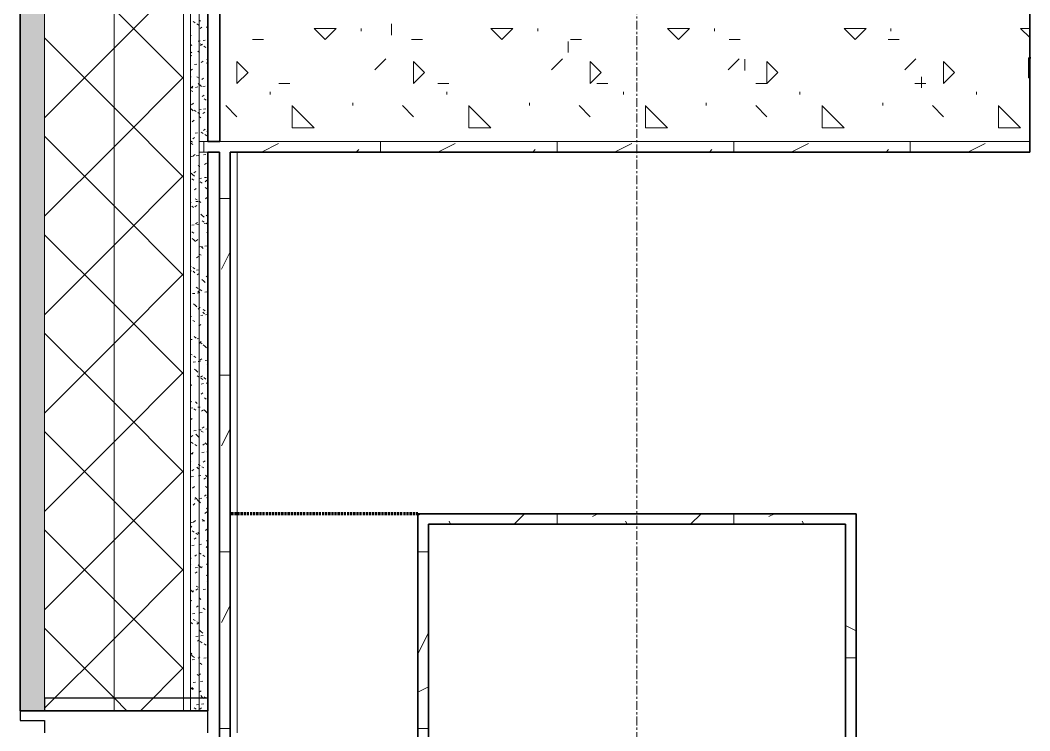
# Model space of a CAD drawing. Header units: millimetres. Extents: x -4948 to 42228, y -4856 to 69378.
# Drawn here: x -1153 to 299, y 25295 to 26317 of the extents above; entities that cross this region are included whole.
import ezdxf

# ---------------------------------------------------------------- set-up
doc = ezdxf.new("R2010")
doc.units = ezdxf.units.MM
doc.linetypes.add('Линия сетки', pattern=[22.225, 12.7, -3.175, 3.175, -3.175])
doc.linetypes.add('Штрих 3 х 1_5 мм', pattern=[4.5, 3, -1.5])
for name, color, linetype, lineweight in [('A-AREA', 32, 'Continuous', 9), ('A-DOOR-FRAM', 31, 'Continuous', 13), ('A-FLOR', 192, 'Continuous', 13), ('A-GLAZ-CWMG', 51, 'Continuous', 9), ('A-WALL', 113, 'Continuous', 13), ('A-WALL-PATT', 111, 'Continuous', 13), ('I-WALL', 2, 'Continuous', 13), ('S-GRID', 1, 'Continuous', 30)]:
    doc.layers.add(name, color=color, linetype=linetype, lineweight=lineweight)

# ---------------------------------------------------------------- blocks, each defined once
blk = doc.blocks.new('27ELB-RD-AR-0000-BIM_rvt-1-1 этаж отм_ _0_000 лотки')
at = {"layer": 'A-WALL-PATT', "lineweight": 9}
blk.add_hatch(color=252, dxfattribs=at).paths.add_polyline_path([(-1153.2, 25324.1), (-1118.2, 25324.1), (-1118.2, 27385.1), (-1153.2, 27385.1), (-1153.2, 25862.1)], flags=0)
at = {"layer": 'A-AREA', "color": 252, "linetype": 'Штрих 3 х 1_5 мм', "lineweight": 70}
blk.add_line((-581.1, 25607.1), (-851, 25607.1), dxfattribs=at)
at = {"layer": 'A-DOOR-FRAM', "color": 252, "lineweight": 35}
for p, q in [((300.4, 26262.6), (297.4, 26262.6)), ((297.4, 26262.6), (297.4, 26233.6)), ((297.4, 26233.6), (298.9, 26233.6))]:
    blk.add_line(p, q, dxfattribs=at)
at = {"layer": 'A-FLOR', "color": 252, "lineweight": 9}
blk.add_line((-841.1, 26127.2), (-841.1, 25292.1), dxfattribs=at)
at = {"layer": 'A-GLAZ-CWMG', "color": 252, "lineweight": 25, "extrusion": (0, 0, -1)}
for p, q in [((-883.2, 25342.1), (-1118.2, 25342.1)), ((-1118.2, 25342.1), (-1118.2, 25324.1)), ((-883.2, 25292.1), (-883.2, 25342.1)), ((-1118.2, 25324.1), (-1153.2, 25324.1)), ((-1153.2, 25324.1), (-1153.2, 25310.1)), ((-1153.2, 25310.1), (-1118.2, 25310.1)), ((-1118.2, 25310.1), (-1118.2, 25292.1))]:
    blk.add_line(p, q, dxfattribs=at)
at = {"layer": 'A-WALL', "color": 252, "lineweight": 35}
for p, q in [((-1153.2, 27385.1), (-1153.2, 25324.1)), ((-883.2, 26142.1), (-883.2, 27385.1)), ((-883.2, 25324.1), (-883.2, 26127.1)), ((-1153.2, 25324.1), (-883.2, 25324.1))]:
    blk.add_line(p, q, dxfattribs=at)
at = {"layer": 'A-WALL', "color": 252, "lineweight": 9}
for p, q in [((-1118.2, 25324.1), (-1118.2, 27385.1)), ((-1018.2, 25324.1), (-1018.2, 27385.1)), ((-918.2, 25324.1), (-918.2, 27385.1)), ((-908.2, 25324.1), (-908.2, 27385.1)), ((-895.7, 26142.1), (-895.7, 27385.1)), ((-883.2, 26142.1), (-895.7, 26142.1)), ((-895.7, 26127.1), (-895.7, 26142.1)), ((-895.7, 26127.1), (-895.7, 26142.1)), ((-866.1, 26142.1), (298.9, 26142.1)), ((298.9, 26142.1), (-866.1, 26142.1)), ((-883.2, 26127.1), (-895.7, 26127.1)), ((-895.7, 25324.1), (-895.7, 26127.1))]:
    blk.add_line(p, q, dxfattribs=at)
at = {"layer": 'A-WALL-PATT', "color": 252, "linetype": 'Continuous', "lineweight": 9}
for p, q in [((-1018.2, 26276.2), (-918.2, 26376.2)), ((-918.2, 26232.6), (-1018.2, 26332.6)), ((-904.5, 26314.6), (-901.6, 26312.8)), ((-899.1, 26311.2), (-896.3, 26309.4)), ((-895.7, 26316.6), (-894, 26315.1)), ((-619.1, 26295.3), (-619.1, 26311.2)), ((-894.5, 26304.7), (-891.8, 26306.8)), ((-885.4, 26307.2), (-883.2, 26305.1)), ((-714.4, 26289.1), (-730.3, 26304.9)), ((-730.2, 26304.9), (-698.5, 26304.9)), ((-714.4, 26289), (-698.5, 26304.9)), ((-662.8, 26300.9), (-662.8, 26304.9)), ((-460.4, 26289.1), (-476.3, 26304.9)), ((-476.2, 26304.9), (-444.5, 26304.9)), ((-460.4, 26289), (-444.5, 26304.9)), ((-408.8, 26300.9), (-408.8, 26304.9)), ((-206.4, 26289.1), (-222.3, 26304.9)), ((-222.2, 26304.9), (-190.5, 26304.9)), ((-206.4, 26289), (-190.5, 26304.9)), ((-154.8, 26300.9), (-154.8, 26304.9)), ((47.6, 26289.1), (31.7, 26304.9)), ((31.7, 26304.9), (63.5, 26304.9)), ((47.6, 26289), (63.5, 26304.9)), ((99.2, 26300.9), (99.2, 26304.9)), ((298.9, 26291.7), (285.7, 26304.9)), ((285.7, 26304.9), (298.9, 26304.9)), ((-1018.2, 26191.2), (-1118.2, 26291.2)), ((-908.2, 26294.2), (-907.1, 26295)), ((-908.2, 26281.9), (-906.2, 26280.1)), ((-897.4, 26286.4), (-895.7, 26286.6)), ((-895.7, 26286.6), (-894.1, 26286.8)), ((-894.2, 26282.8), (-891.4, 26281)), ((-893.7, 26280.3), (-891, 26282.3)), ((-890.2, 26287.3), (-886.9, 26287.7)), ((-819.1, 26289), (-803.3, 26289)), ((-590.5, 26289), (-574.7, 26289)), ((-365.1, 26270), (-365.1, 26285.8)), ((-361.9, 26289), (-346.1, 26289)), ((-133.3, 26289), (-117.5, 26289)), ((95.3, 26289), (111.1, 26289)), ((-1118.2, 26176.2), (-1018.2, 26276.2)), ((-908.2, 26269.2), (-906.3, 26270.6)), ((-897.6, 26272.2), (-895.7, 26270.5)), ((-895.7, 26270.5), (-895.1, 26270)), ((-888.9, 26279.4), (-886, 26277.6)), ((-908.2, 26266.4), (-906.3, 26265.2)), ((-902.4, 26252.8), (-899.1, 26253.3)), ((-892.9, 26255.8), (-890.2, 26257.8)), ((-885.7, 26255), (-883.2, 26255.3)), ((-884.9, 26260.6), (-883.2, 26259)), ((-825.6, 26241.4), (-841.4, 26257.3)), ((-841.4, 26225.5), (-841.4, 26257.2)), ((-642.9, 26245.3), (-627.1, 26261.2)), ((-571.6, 26241.4), (-587.4, 26257.3)), ((-587.4, 26225.5), (-587.4, 26257.2)), ((-388.9, 26245.3), (-373.1, 26261.2)), ((-317.6, 26241.4), (-333.4, 26257.3)), ((-333.4, 26225.5), (-333.4, 26257.2)), ((-134.9, 26245.3), (-119.1, 26261.2)), ((-111.1, 26244.5), (-111.1, 26260.4)), ((-63.6, 26241.4), (-79.4, 26257.3)), ((-79.4, 26225.5), (-79.4, 26257.2)), ((119.1, 26245.3), (134.9, 26261.2)), ((190.4, 26241.4), (174.6, 26257.3)), ((174.6, 26225.5), (174.6, 26257.2)), ((-908.2, 26244.1), (-905.5, 26246.1)), ((-884, 26251), (-883.2, 26250.5)), ((-841.4, 26225.5), (-825.5, 26241.4)), ((-587.4, 26225.5), (-571.5, 26241.4)), ((-333.4, 26225.5), (-317.5, 26241.4)), ((-79.4, 26225.5), (-63.5, 26241.4)), ((174.6, 26225.5), (190.5, 26241.4)), ((-1018.2, 26134.7), (-918.2, 26234.7)), ((-908.2, 26235.8), (-907.3, 26235)), ((-898.9, 26235.2), (-896, 26233.4)), ((-897.1, 26225.7), (-895.7, 26224.3)), ((-895.7, 26224.3), (-894.8, 26223.5)), ((-894.8, 26223.5), (-894.8, 26223.5)), ((-894.8, 26223.5), (-892.3, 26221.2)), ((-892.1, 26231.3), (-889.4, 26233.4)), ((-781, 26225.5), (-765.2, 26225.5)), ((-552.4, 26225.5), (-536.6, 26225.5)), ((-323.8, 26225.5), (-308, 26225.5)), ((-95.2, 26225.5), (-79.4, 26225.5)), ((133.4, 26225.5), (149.2, 26225.5)), ((142.9, 26219.2), (142.9, 26235)), ((-908.2, 26219.2), (-904.8, 26219.6)), ((-907.9, 26215.7), (-905.1, 26213.9)), ((-907.4, 26219.6), (-904.7, 26221.6)), ((-901, 26220.1), (-897.7, 26220.6)), ((-890.7, 26221.5), (-887.3, 26221.9)), ((-883.7, 26213.4), (-883.2, 26212.9)), ((-793.7, 26209.6), (-793.7, 26213.6)), ((-539.7, 26209.6), (-539.7, 26213.6)), ((-285.7, 26209.6), (-285.7, 26213.6)), ((-31.7, 26209.6), (-31.7, 26213.6)), ((222.3, 26209.6), (222.3, 26213.6)), ((-906.6, 26195.1), (-903.9, 26197.2)), ((-891.3, 26206.9), (-888.6, 26208.9)), ((-888.6, 26203.4), (-885.8, 26201.6)), ((-674.7, 26193.8), (-674.7, 26197.7)), ((-420.7, 26193.8), (-420.7, 26197.7)), ((-166.7, 26193.8), (-166.7, 26197.7)), ((87.3, 26193.8), (87.3, 26197.7)), ((-918.2, 26091.2), (-1018.2, 26191.2)), ((-908.2, 26189.7), (-906.9, 26188.5)), ((-906.9, 26188.5), (-906.9, 26188.5)), ((-906.9, 26188.5), (-904.4, 26186.2)), ((-903, 26187.3), (-900.2, 26185.5)), ((-897.6, 26183.9), (-895.7, 26182.6)), ((-896.4, 26187.8), (-895.7, 26187.9)), ((-895.7, 26187.9), (-893.1, 26188.3)), ((-895.7, 26182.6), (-894.8, 26182.1)), ((-890.5, 26182.4), (-887.8, 26184.4)), ((-889.3, 26188.8), (-886, 26189.2)), ((-841.4, 26177.9), (-857.3, 26193.8)), ((-762, 26162), (-762, 26193.8)), ((-730.2, 26162), (-762, 26193.7)), ((-587.4, 26177.9), (-603.3, 26193.8)), ((-508, 26162), (-508, 26193.8)), ((-476.2, 26162), (-508, 26193.7)), ((-333.4, 26177.9), (-349.3, 26193.8)), ((-254, 26162), (-254, 26193.8)), ((-222.2, 26162), (-254, 26193.7)), ((-79.4, 26177.9), (-95.3, 26193.8)), ((0, 26162), (0, 26193.8)), ((31.7, 26162), (0, 26193.7)), ((174.6, 26177.9), (158.7, 26193.8)), ((254, 26162), (254, 26193.8)), ((285.7, 26162), (254, 26193.7)), ((-905.8, 26170.6), (-903.1, 26172.7)), ((-895.9, 26178.4), (-895.7, 26178.2)), ((-895.7, 26178.2), (-893.4, 26176.1)), ((-883.2, 26166.8), (-883.2, 26166.8)), ((-901.4, 26154.3), (-898.1, 26154.7)), ((-892.7, 26155.5), (-889.9, 26153.7)), ((-889.7, 26157.9), (-887, 26160)), ((-887.4, 26152.1), (-884.6, 26150.3)), ((-884.7, 26156.5), (-883.2, 26156.7)), ((-762, 26162), (-730.2, 26162)), ((-508, 26162), (-476.2, 26162)), ((-254, 26162), (-222.2, 26162)), ((0, 26162), (31.7, 26162)), ((254, 26162), (285.7, 26162)), ((-1018.2, 26049.7), (-1118.2, 26149.7)), ((-908, 26143.4), (-905.5, 26141.1)), ((-907.7, 26139.7), (-904.8, 26137.9)), ((-905, 26146.2), (-902.3, 26148.2)), ((-889, 26127.1), (-889, 26142.1)), ((-806.3, 26127.1), (-781.5, 26139.5)), ((-635, 26127.1), (-635, 26142.1)), ((-552.3, 26127.1), (-527.5, 26139.5)), ((-381, 26127.1), (-381, 26142.1)), ((-298.3, 26127.1), (-273.5, 26139.5)), ((-127, 26127.1), (-127, 26142.1)), ((-44.3, 26127.1), (-19.5, 26139.5)), ((127, 26127.1), (127, 26142.1)), ((209.7, 26127.1), (234.5, 26139.5)), ((-1118.2, 26034.7), (-1018.2, 26134.7)), ((-904.2, 26121.7), (-901.5, 26123.7)), ((-900.1, 26121.6), (-896.7, 26122)), ((-889.7, 26123), (-886.4, 26123.4)), ((-669.9, 26127.1), (-666.3, 26130.7)), ((-415.9, 26127.1), (-412.3, 26130.7)), ((-161.9, 26127.1), (-158.3, 26130.7)), ((92.1, 26127.1), (95.7, 26130.7)), ((-907.2, 26120.6), (-903.9, 26121.1)), ((-897.4, 26107.9), (-895.7, 26106.8)), ((-888.1, 26109), (-885.4, 26111)), ((-1018.2, 25993.3), (-918.2, 26093.3)), ((-907.5, 26096.8), (-905.2, 26094.7)), ((-905.2, 26094.7), (-905.2, 26094.7)), ((-905.2, 26094.7), (-902.7, 26092.4)), ((-903.4, 26097.2), (-900.7, 26099.3)), ((-895.7, 26106.8), (-894.6, 26106.1)), ((-906.4, 26088.4), (-903.6, 26086.6)), ((-895.5, 26089.3), (-892.2, 26089.7)), ((-894.1, 26084.5), (-891.6, 26082.3)), ((-888.3, 26090.3), (-885, 26090.7)), ((-887.3, 26084.5), (-884.6, 26086.6)), ((-902.6, 26072.8), (-899.9, 26074.8)), ((-887.1, 26076.1), (-884.3, 26074.3)), ((-918.2, 25949.7), (-1018.2, 26049.7)), ((-908.2, 26054.8), (-907.5, 26054.8)), ((-906.3, 26049.5), (-903.8, 26047.3)), ((-901.8, 26048.3), (-899.1, 26050.3)), ((-901.5, 26060), (-898.7, 26058.2)), ((-900.5, 26055.8), (-897.2, 26056.2)), ((-896.2, 26056.6), (-895.7, 26056.3)), ((-895.7, 26056.3), (-893.3, 26054.8)), ((-886.5, 26060), (-883.8, 26062.1)), ((-883.8, 26058), (-883.2, 26058.1)), ((-866.2, 26060.4), (-851.3, 26060.4)), ((-893.6, 26037.9), (-891.3, 26035.8)), ((-891.3, 26035.8), (-891.3, 26035.8)), ((-891.3, 26035.8), (-888.8, 26033.5)), ((-885.7, 26035.6), (-883.2, 26037.5)), ((-906.3, 26022.1), (-902.9, 26022.6)), ((-901, 26023.8), (-898.3, 26025.9)), ((-899.1, 26023.1), (-895.8, 26023.5)), ((-891.3, 26028.2), (-888.4, 26026.4)), ((-888.8, 26024.4), (-885.5, 26024.9)), ((-885.9, 26024.8), (-883.2, 26023)), ((-1018.2, 25908.3), (-1118.2, 26008.3)), ((-906.2, 26012.4), (-903.3, 26010.6)), ((-884.9, 26011.1), (-883.2, 26012.4)), ((-1118.2, 25893.3), (-1018.2, 25993.3)), ((-905.8, 26002.9), (-903.4, 26000.8)), ((-903.4, 26000.8), (-903.4, 26000.8)), ((-903.4, 26000.8), (-901, 25998.5)), ((-900.2, 25999.3), (-897.5, 26001.4)), ((-894.6, 25990.8), (-891.2, 25991.2)), ((-887.4, 25991.7), (-884.1, 25992.2)), ((-908.2, 25989), (-907.9, 25989)), ((-899.4, 25974.9), (-896.7, 25976.9)), ((-895.9, 25980.6), (-895.7, 25980.5)), ((-895.7, 25980.5), (-893.1, 25978.8)), ((-892.4, 25990.7), (-889.9, 25988.4)), ((-884.1, 25986.6), (-883.2, 25987.3)), ((-863.6, 25958.8), (-851.3, 25983.5)), ((-908.2, 25963.2), (-907.5, 25962.7)), ((-883.3, 25962.2), (-883.2, 25962.2)), ((-1018.2, 25851.9), (-918.2, 25951.9)), ((-908.2, 25956.1), (-906.6, 25956.3)), ((-904.9, 25961.1), (-902.1, 25959.3)), ((-904.5, 25955.7), (-902.1, 25953.4)), ((-899.6, 25957.2), (-896.2, 25957.7)), ((-898.6, 25950.4), (-895.9, 25952.4)), ((-885.7, 25948.8), (-883.2, 25947.2)), ((-891.9, 25944.1), (-889.6, 25942)), ((-889.6, 25942), (-889.6, 25942)), ((-889.6, 25942), (-887.1, 25939.7)), ((-905.3, 25923.6), (-902, 25924)), ((-900, 25932.7), (-897.2, 25930.9)), ((-898.2, 25924.5), (-895.7, 25924.9)), ((-897.8, 25925.9), (-895.7, 25927.6)), ((-895.7, 25927.6), (-895.1, 25928)), ((-895.7, 25924.9), (-894.8, 25925)), ((-894.7, 25929.3), (-891.9, 25927.5)), ((-887.8, 25925.9), (-884.5, 25926.3)), ((-918.2, 25808.3), (-1018.2, 25908.3)), ((-904, 25909.1), (-901.7, 25907)), ((-901.7, 25907), (-901.7, 25907)), ((-901.7, 25907), (-899.2, 25904.7)), ((-908.2, 25890.3), (-907, 25890.5)), ((-897, 25901.5), (-895.7, 25902.5)), ((-895.7, 25902.5), (-894.3, 25903.5)), ((-893.6, 25892.3), (-890.3, 25892.7)), ((-890.6, 25896.8), (-888.2, 25894.6)), ((-889.8, 25900.9), (-887, 25899.1)), ((-886.5, 25893.2), (-883.2, 25893.6)), ((-884.4, 25897.5), (-883.2, 25896.7)), ((-904.7, 25885.2), (-901.9, 25883.4)), ((-896.2, 25877), (-895.7, 25877.4)), ((-895.7, 25877.4), (-893.5, 25879)), ((-1018.2, 25766.9), (-1118.2, 25866.9)), ((-902.8, 25861.8), (-900.3, 25859.6)), ((-1118.2, 25751.9), (-1018.2, 25851.9)), ((-908.2, 25857.5), (-905.6, 25857.8)), ((-898.6, 25858.7), (-895.7, 25859.1)), ((-895.7, 25859.1), (-895.3, 25859.2)), ((-895.4, 25852.5), (-892.7, 25854.6)), ((-894.4, 25853.4), (-891.6, 25851.6)), ((-890.2, 25850.2), (-887.8, 25848.1)), ((-887.8, 25848.1), (-887.8, 25848.1)), ((-887.8, 25848.1), (-885.3, 25845.8)), ((-908.2, 25836.8), (-906, 25835.4)), ((-903.5, 25833.8), (-900.6, 25832)), ((-904.4, 25825.1), (-901.1, 25825.5)), ((-897.2, 25826), (-895.7, 25826.2)), ((-895.7, 25826.2), (-893.9, 25826.5)), ((-894.6, 25828.1), (-891.9, 25830.1)), ((-886.9, 25827.4), (-883.6, 25827.8)), ((-884.2, 25821.6), (-883.2, 25820.9)), ((-1018.2, 25710.5), (-918.2, 25810.5)), ((-902.3, 25815.2), (-900, 25813.1)), ((-900, 25813.1), (-900, 25813.1)), ((-900, 25813.1), (-897.5, 25810.8)), ((-898.6, 25805.4), (-895.7, 25803.6)), ((-893.8, 25803.6), (-891.1, 25805.6)), ((-888.9, 25803), (-886.4, 25800.7)), ((-865.9, 25806.4), (-851.3, 25806.4)), ((-908.2, 25792.5), (-907.5, 25793.1)), ((-908.2, 25791.7), (-906.1, 25792)), ((-893.2, 25802), (-890.4, 25800.2)), ((-892.7, 25793.7), (-889.3, 25794.2)), ((-885.5, 25794.7), (-883.2, 25795)), ((-893, 25779.1), (-890.3, 25781.2)), ((-888.3, 25773.6), (-885.5, 25771.8)), ((-918.2, 25666.9), (-1018.2, 25766.9)), ((-908.2, 25767.5), (-906.7, 25768.6)), ((-908, 25758.8), (-904.7, 25759.3)), ((-901.1, 25768), (-898.6, 25765.7)), ((-897.7, 25760.2), (-895.7, 25760.5)), ((-895.7, 25760.5), (-894.3, 25760.6)), ((-903.2, 25757.9), (-900.4, 25756.1)), ((-892.2, 25754.6), (-889.5, 25756.7)), ((-888.4, 25756.4), (-886.1, 25754.3)), ((-886.1, 25754.3), (-886.1, 25754.3)), ((-886.1, 25754.3), (-883.6, 25752)), ((-908.2, 25742.4), (-905.9, 25744.1)), ((-891.4, 25730.2), (-888.7, 25732.2)), ((-1018.2, 25625.5), (-1118.2, 25725.5)), ((-907.8, 25717.6), (-905.1, 25719.6)), ((-903.4, 25726.6), (-900.1, 25727)), ((-900.6, 25721.4), (-898.2, 25719.3)), ((-898.2, 25719.3), (-898.2, 25719.3)), ((-898.2, 25719.3), (-895.8, 25717)), ((-896.3, 25727.5), (-895.7, 25727.6)), ((-895.7, 25727.6), (-893, 25727.9)), ((-893, 25726.1), (-890.1, 25724.3)), ((-886, 25728.9), (-883.2, 25729.2)), ((-863.6, 25704.8), (-851.3, 25729.5)), ((-1118.2, 25610.5), (-1018.2, 25710.5)), ((-907.3, 25710), (-904.5, 25708.2)), ((-902, 25706.6), (-899.2, 25704.8)), ((-890.6, 25705.7), (-887.9, 25707.7)), ((-887.2, 25709.1), (-884.7, 25706.9)), ((-908.2, 25693.1), (-905.1, 25693.5)), ((-907, 25693.1), (-904.3, 25695.2)), ((-891.7, 25695.2), (-888.4, 25695.7)), ((-884.6, 25696.2), (-883.2, 25696.3)), ((-908.2, 25682.2), (-907.9, 25682)), ((-899.3, 25674.1), (-896.9, 25671.9)), ((-897.1, 25678.2), (-895.7, 25677.3)), ((-895.7, 25677.3), (-894.3, 25676.4)), ((-891.7, 25674.8), (-888.9, 25673)), ((-889.8, 25681.2), (-887.1, 25683.3)), ((-1018.2, 25569.1), (-918.2, 25669.1)), ((-907.1, 25660.3), (-903.7, 25660.8)), ((-906.2, 25668.7), (-903.5, 25670.7)), ((-896.7, 25661.7), (-895.7, 25661.8)), ((-895.7, 25661.8), (-893.4, 25662.1)), ((-889, 25656.8), (-886.3, 25658.8)), ((-886.7, 25662.5), (-884.3, 25660.4)), ((-884.3, 25660.4), (-884.3, 25660.4)), ((-884.3, 25660.4), (-883.2, 25659.3)), ((-905.4, 25644.2), (-902.7, 25646.2)), ((-886.8, 25646.4), (-884, 25644.6)), ((-902.5, 25628), (-899.2, 25628.5)), ((-901.7, 25630.6), (-898.9, 25628.8)), ((-895.3, 25629), (-892, 25629.4)), ((-888.2, 25632.3), (-885.5, 25634.3)), ((-885, 25630.3), (-883.2, 25630.6)), ((-918.2, 25525.5), (-1018.2, 25625.5)), ((-904.6, 25619.7), (-901.9, 25621.8)), ((-898.8, 25627.5), (-896.5, 25625.4)), ((-896.5, 25625.4), (-896.5, 25625.4)), ((-896.5, 25625.4), (-895.7, 25624.6)), ((-895.7, 25624.6), (-894, 25623.1)), ((-885.4, 25615.3), (-883.2, 25613.2)), ((-908.2, 25609.4), (-907.9, 25609.3)), ((-887.4, 25607.8), (-884.7, 25609.9)), ((-581.1, 25604.7), (-576.3, 25607.1)), ((-442.9, 25592.1), (-427.9, 25607.1)), ((-381, 25592.1), (-381, 25607.1)), ((-330.3, 25603.1), (-322.3, 25607.1)), ((-188.9, 25592.1), (-173.9, 25607.1)), ((-127, 25592.1), (-127, 25607.1)), ((-76.3, 25603.1), (-68.3, 25607.1)), ((-908.2, 25590), (-906.2, 25588.1)), ((-907.5, 25594.5), (-904.2, 25594.9)), ((-903.8, 25595.3), (-901.1, 25597.3)), ((-891.5, 25598.8), (-888.7, 25597)), ((-890.8, 25596.7), (-887.5, 25597.1)), ((-886.6, 25583.3), (-883.9, 25585.4)), ((-883.6, 25597.6), (-883.2, 25597.7)), ((-534.2, 25592.1), (-536.4, 25596.5)), ((-280.2, 25592.1), (-282.4, 25596.5)), ((-26.2, 25592.1), (-28.4, 25596.5)), ((-1018.2, 25484.1), (-1118.2, 25584.1)), ((-905.9, 25582.7), (-903, 25580.9)), ((-903, 25570.8), (-900.3, 25572.8)), ((-900.5, 25579.3), (-897.7, 25577.5)), ((-897.6, 25580.3), (-895.7, 25578.5)), ((-895.7, 25578.5), (-895.1, 25578)), ((-1118.2, 25469.1), (-1018.2, 25569.1)), ((-906.1, 25561.8), (-902.8, 25562.2)), ((-895.8, 25563.2), (-895.7, 25563.2)), ((-895.7, 25563.2), (-892.5, 25563.6)), ((-885.8, 25558.9), (-883.2, 25560.9)), ((-885, 25568.7), (-883.2, 25567.1)), ((-908.2, 25543.8), (-907.3, 25543)), ((-902.2, 25546.3), (-899.5, 25548.4)), ((-895.6, 25550.9), (-892.8, 25549.1)), ((-890.3, 25547.5), (-887.4, 25545.7)), ((-865.7, 25552.4), (-851.3, 25552.4)), ((-581.1, 25552.4), (-566.1, 25552.4)), ((-1018.2, 25427.6), (-918.2, 25527.6)), ((-908.2, 25533.6), (-907.7, 25533.3)), ((-901.5, 25529.5), (-898.2, 25530)), ((-897.1, 25533.7), (-895.7, 25532.4)), ((-895.7, 25532.4), (-894.8, 25531.5)), ((-894.8, 25531.5), (-894.8, 25531.5)), ((-894.8, 25531.5), (-892.3, 25529.3)), ((-894.4, 25530.5), (-891.1, 25530.9)), ((-885, 25534.4), (-883.2, 25535.8)), ((-884.1, 25531.8), (-883.2, 25531.9)), ((-901.4, 25521.8), (-898.7, 25523.9)), ((-885.4, 25519.1), (-883.2, 25517.7)), ((-883.7, 25521.4), (-883.2, 25520.9)), ((-908.2, 25497.7), (-906.9, 25496.6)), ((-900.6, 25497.4), (-897.9, 25499.4)), ((-900.3, 25503.3), (-897.4, 25501.5)), ((-889.8, 25498.2), (-886.5, 25498.6)), ((-884.2, 25509.9), (-883.2, 25510.7)), ((-918.2, 25384.1), (-1018.2, 25484.1)), ((-908.2, 25483.1), (-906.5, 25482)), ((-906.9, 25496.6), (-906.9, 25496.6)), ((-906.9, 25496.6), (-904.4, 25494.3)), ((-906.6, 25496), (-903.2, 25496.4)), ((-895.9, 25486.4), (-895.7, 25486.2)), ((-895.7, 25486.2), (-893.4, 25484.2)), ((-883.4, 25485.5), (-883.2, 25485.6)), ((-899.8, 25472.9), (-897.1, 25474.9)), ((-890, 25471.5), (-887.2, 25469.7)), ((-883.2, 25474.8), (-883.2, 25474.8)), ((-863.6, 25450.8), (-851.3, 25475.5)), ((-905.2, 25463.3), (-901.8, 25463.7)), ((-904.4, 25455.4), (-901.6, 25453.6)), ((-894.8, 25464.6), (-891.5, 25465.1)), ((-1018.2, 25342.6), (-1118.2, 25442.6)), ((-908, 25451.4), (-905.5, 25449.2)), ((-899, 25452), (-896.2, 25450.2)), ((-899, 25448.4), (-896.3, 25450.5)), ((-895.4, 25439.8), (-893, 25437.7)), ((48.9, 25439), (33.9, 25446.5)), ((-1118.2, 25327.6), (-1018.2, 25427.6)), ((-900.6, 25431), (-897.3, 25431.4)), ((-898.2, 25424), (-895.7, 25425.9)), ((-895.7, 25425.9), (-895.5, 25426)), ((-893.5, 25431.9), (-890.1, 25432.4)), ((-893, 25437.7), (-893, 25437.7)), ((-893, 25437.7), (-890.6, 25435.4)), ((-581.1, 25406.1), (-566.1, 25436.1)), ((-894.1, 25423.6), (-891.3, 25421.8)), ((-888.8, 25420.2), (-885.9, 25418.4)), ((-908.2, 25407.3), (-906.2, 25406)), ((-907.5, 25404.8), (-905.2, 25402.7)), ((-905.6, 25397.4), (-902.3, 25397.9)), ((-905.2, 25402.7), (-905.2, 25402.7)), ((-905.2, 25402.7), (-902.7, 25400.4)), ((-897.4, 25399.5), (-895.7, 25400.8)), ((-895.7, 25400.8), (-894.7, 25401.5)), ((-888.9, 25399.6), (-885.6, 25400.1)), ((33.9, 25400), (48.9, 25400)), ((-980.3, 25324.1), (-918.2, 25386.2)), ((-894.1, 25392.6), (-891.7, 25390.3)), ((-883.9, 25391.8), (-883.2, 25391.3)), ((-898.8, 25376), (-896, 25374.2)), ((-896.6, 25375), (-895.7, 25375.7)), ((-895.7, 25375.7), (-893.9, 25377.1)), ((-908.2, 25364.2), (-908, 25364.2)), ((-907.8, 25356.5), (-905, 25354.7)), ((-906.3, 25357.6), (-903.8, 25355.3)), ((-904.2, 25364.7), (-900.9, 25365.2)), ((-895.7, 25350.6), (-893.1, 25352.6)), ((-893.9, 25366.1), (-890.6, 25366.5)), ((-581.1, 25350.7), (-566.1, 25358.2)), ((-999.6, 25324.1), (-1018.2, 25342.6)), ((-895.8, 25350.5), (-895.7, 25350.6)), ((-893.6, 25346), (-891.3, 25343.8)), ((-891.3, 25343.8), (-891.3, 25343.8)), ((-891.3, 25343.8), (-888.8, 25341.6)), ((-888.5, 25344.2), (-885.7, 25342.4)), ((-902.9, 25328.1), (-900.1, 25326.3)), ((-899.7, 25332.5), (-896.3, 25332.9)), ((-897.6, 25324.7), (-896.6, 25324.1)), ((-895, 25326.1), (-892.3, 25328.1)), ((-892.5, 25333.4), (-889.2, 25333.8)), ((-865.4, 25298.4), (-851.3, 25298.4)), ((-581.1, 25298.4), (-566.1, 25298.4))]:
    blk.add_line(p, q, dxfattribs=at)
at = {"layer": 'I-WALL', "color": 252, "lineweight": 35}
for p, q in [((-866.1, 26342.1), (-866.1, 26142.1)), ((298.9, 26142.1), (298.9, 26342.1)), ((-866.1, 26142.1), (-883.2, 26142.1)), ((298.9, 26127.1), (298.9, 26142.1)), ((-883.2, 26127.1), (-866.3, 26127.1)), ((-866.3, 26127.1), (-866.3, 25031.1)), ((-851.3, 26127.1), (298.9, 26127.1)), ((-851.3, 25031.1), (-851.3, 26127.1)), ((33.9, 25607.1), (-581.1, 25607.1)), ((-581.1, 25607.1), (-581.1, 25592.1)), ((48.9, 25607.1), (33.9, 25607.1)), ((48.9, 25031.1), (48.9, 25607.1)), ((-581.1, 25592.1), (-581.1, 25031.1)), ((-566.1, 25592.1), (33.9, 25592.1)), ((-566.1, 25031.1), (-566.1, 25592.1)), ((33.9, 25592.1), (33.9, 25016.1))]:
    blk.add_line(p, q, dxfattribs=at)
blk = doc.blocks.new('27ELB-RD-KR2-0000-BIM_rvt-1-1 этаж отм_ _0_000 лотки')
at = {"layer": 'S-GRID', "color": 252, "linetype": 'Линия сетки', "lineweight": 9}
blk.add_line((-266.1, -4856.4), (-266.1, 68377.9), dxfattribs=at)

msp = doc.modelspace()

# ---------------------------------------------------------------- block references
at = {"lineweight": 5}
for name in ['27ELB-RD-KR2-0000-BIM_rvt-1-1 этаж отм_ _0_000 лотки', '27ELB-RD-AR-0000-BIM_rvt-1-1 этаж отм_ _0_000 лотки']:
    msp.add_blockref(name, (0, 0), dxfattribs=at)

doc.saveas('drawing.dxf')
